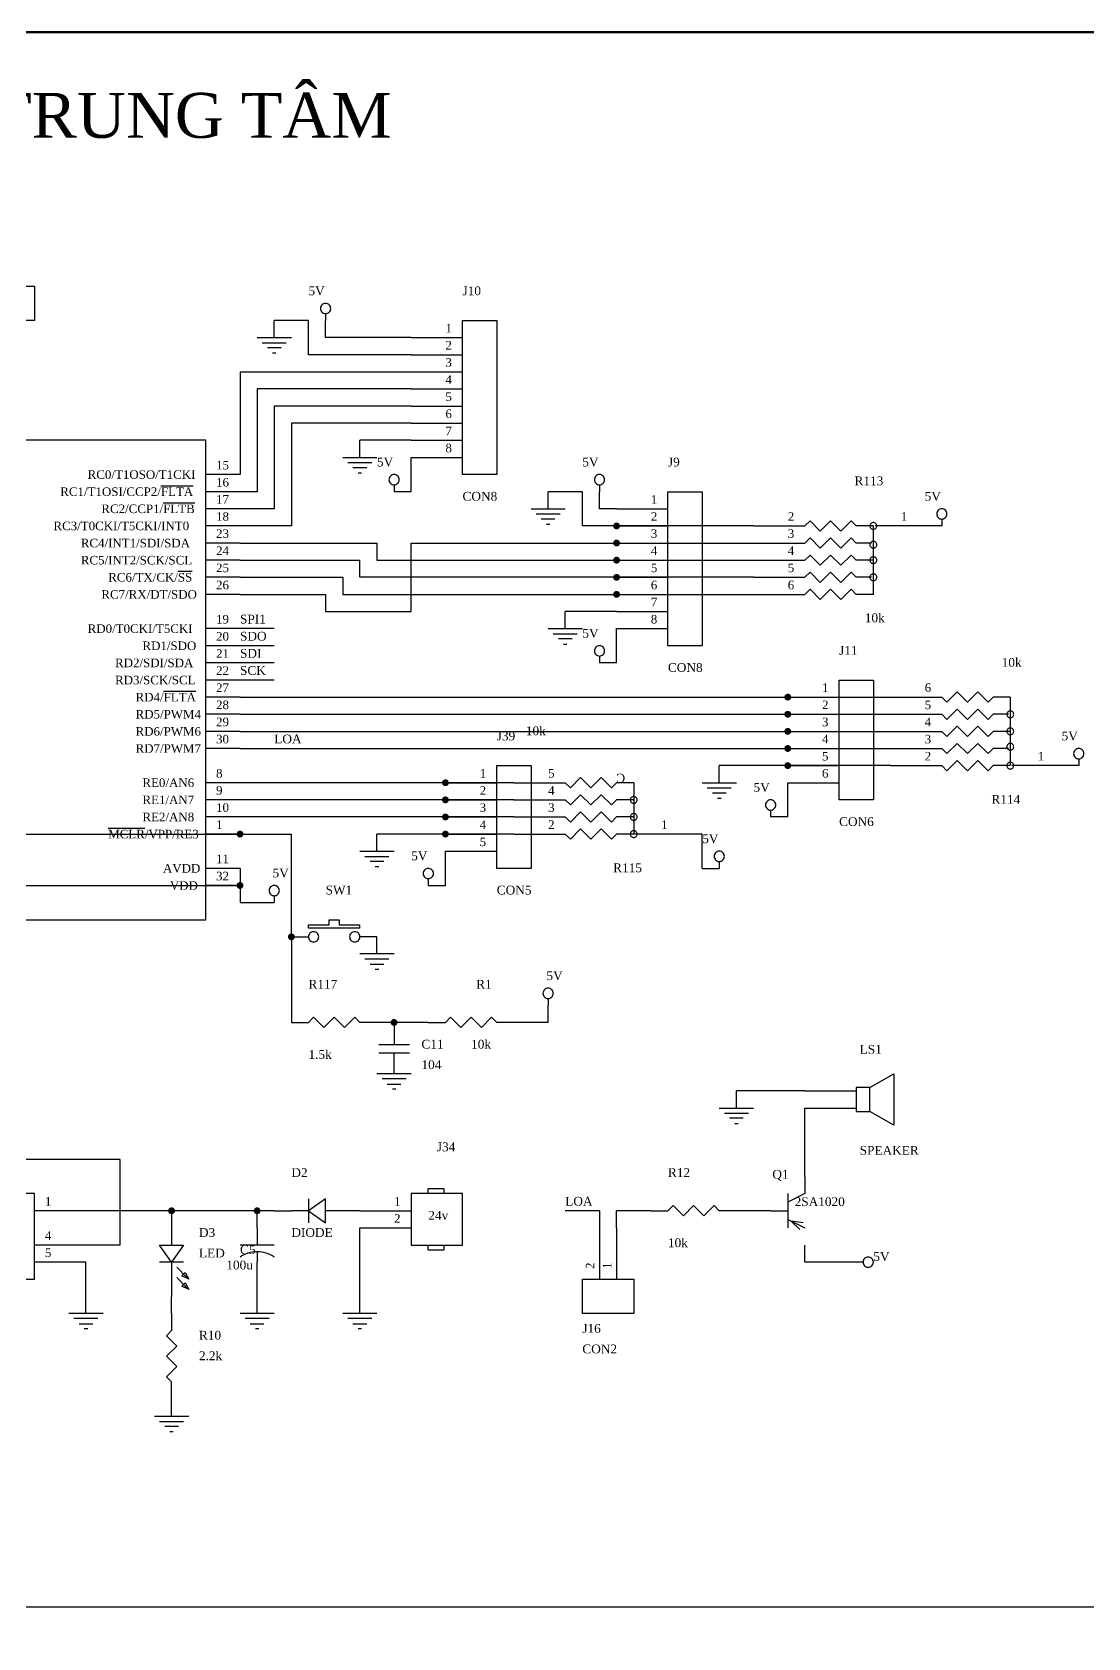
# Model space of a CAD drawing. Header units: millimetres. Extents: x -250 to 3947, y -1468 to 870.
# Drawn here: x 1376 to 1658, y -1054.1 to -625.3 of the extents above; entities that cross this region are included whole.
import ezdxf

# ---------------------------------------------------------------- set-up
doc = ezdxf.new("R2010")
doc.units = ezdxf.units.MM
for name, color, linetype in [('DUONG BAO', 80, 'Continuous'), ('PARTS', 7, 'Continuous'), ('PARTTEXT', 7, 'Continuous'), ('WIRE', 7, 'Continuous'), ('WIRETEXT', 7, 'Continuous')]:
    doc.layers.add(name, color=color, linetype=linetype)
doc.layers.add('net dam', color=7, linetype='Continuous', lineweight=35)
doc.styles.add('Manh', font='times_0.ttf')
doc.styles.get("Standard").update_dxf_attribs({"font": 'times_0.ttf'})

msp = doc.modelspace()

# ---------------------------------------------------------------- linework, layer by layer
at = {"lineweight": 30}
msp.add_line((1064.5699, -1045.8459), (2253.5699, -1045.8459), dxfattribs=at)
at = {"layer": 'net dam', "color": 7, "lineweight": 60}
msp.add_lwpolyline([(1064.5699, -1466.3459), (1064.5699, -625.3459), (2253.5699, -625.3459), (2253.5699, -1466.3459), (1064.5699, -1466.3459)], close=True, dxfattribs=at)
at = {"layer": 'PARTS'}
for p, q in [((1477.244, -706.9178), (1490.96, -706.9178)), ((1477.244, -711.4898), (1490.96, -711.4898)), ((1477.244, -716.0618), (1490.96, -716.0618)), ((1477.244, -720.6338), (1490.96, -720.6338)), ((1477.244, -725.2058), (1490.96, -725.2058)), ((1477.244, -729.7778), (1490.96, -729.7778)), ((1477.244, -734.3498), (1490.96, -734.3498)), ((1477.244, -738.9218), (1490.96, -738.9218)), ((1431.524, -743.4938), (1422.38, -743.4938)), ((1431.524, -748.0658), (1422.38, -748.0658)), ((1431.524, -752.6378), (1422.38, -752.6378)), ((1532.108, -752.6378), (1545.824, -752.6378)), ((1431.524, -757.2098), (1422.38, -757.2098)), ((1532.108, -757.2098), (1545.824, -757.2098)), ((1568.684, -757.2098), (1582.4, -757.2098)), ((1618.976, -757.2098), (1605.26, -757.2098)), ((1431.524, -761.7818), (1422.38, -761.7818)), ((1532.108, -761.7818), (1545.824, -761.7818)), ((1568.684, -761.7818), (1582.4, -761.7818)), ((1431.524, -766.3538), (1422.38, -766.3538)), ((1532.108, -766.3538), (1545.824, -766.3538)), ((1568.684, -766.3538), (1582.4, -766.3538)), ((1431.524, -770.9258), (1422.38, -770.9258)), ((1532.108, -770.9258), (1545.824, -770.9258)), ((1568.684, -770.9258), (1582.4, -770.9258)), ((1431.524, -775.4978), (1422.38, -775.4978)), ((1532.108, -775.4978), (1545.824, -775.4978)), ((1568.684, -775.4978), (1582.4, -775.4978)), ((1532.108, -780.0698), (1545.824, -780.0698)), ((1431.524, -784.6418), (1422.38, -784.6418)), ((1532.108, -784.6418), (1545.824, -784.6418)), ((1431.524, -789.2138), (1422.38, -789.2138)), ((1431.524, -793.7858), (1422.38, -793.7858)), ((1431.524, -798.3578), (1422.38, -798.3578)), ((1431.524, -802.9298), (1422.38, -802.9298)), ((1577.828, -802.9298), (1591.544, -802.9298)), ((1605.26, -802.9298), (1618.976, -802.9298)), ((1431.524, -807.5018), (1422.38, -807.5018)), ((1577.828, -807.5018), (1591.544, -807.5018)), ((1605.26, -807.5018), (1618.976, -807.5018)), ((1431.524, -812.0738), (1422.38, -812.0738)), ((1577.828, -812.0738), (1591.544, -812.0738)), ((1605.26, -812.0738), (1618.976, -812.0738)), ((1431.524, -816.6458), (1422.38, -816.6458)), ((1577.828, -816.6458), (1591.544, -816.6458)), ((1605.26, -816.6458), (1618.976, -816.6458)), ((1577.828, -821.2178), (1591.544, -821.2178)), ((1605.26, -821.2178), (1618.976, -821.2178)), ((1655.552, -821.2178), (1641.836, -821.2178)), ((1431.524, -825.7898), (1422.38, -825.7898)), ((1486.388, -825.7898), (1500.104, -825.7898)), ((1504.676, -825.7898), (1518.392, -825.7898)), ((1577.828, -825.7898), (1591.544, -825.7898)), ((1431.524, -830.3618), (1422.38, -830.3618)), ((1486.388, -830.3618), (1500.104, -830.3618)), ((1504.676, -830.3618), (1518.392, -830.3618)), ((1431.524, -834.9338), (1422.38, -834.9338)), ((1486.388, -834.9338), (1500.104, -834.9338)), ((1504.676, -834.9338), (1518.392, -834.9338)), ((1431.524, -839.5058), (1422.38, -839.5058)), ((1486.388, -839.5058), (1500.104, -839.5058)), ((1504.676, -839.5058), (1518.392, -839.5058)), ((1554.968, -839.5058), (1541.252, -839.5058)), ((1486.388, -844.0778), (1500.104, -844.0778)), ((1431.524, -848.6498), (1422.38, -848.6498)), ((1431.524, -853.2218), (1422.38, -853.2218)), ((1445.24, -866.9378), (1449.812, -866.9378)), ((1468.1, -866.9378), (1463.528, -866.9378)), ((1445.24, -889.7978), (1449.812, -889.7978)), ((1468.1, -889.7978), (1463.528, -889.7978)), ((1472.672, -889.7978), (1472.672, -894.3698)), ((1481.816, -889.7978), (1486.388, -889.7978)), ((1504.676, -889.7978), (1500.104, -889.7978)), ((1472.672, -903.5138), (1472.672, -898.9418)), ((1582.4, -908.0858), (1596.116, -908.0858)), ((1582.4, -912.6578), (1596.116, -912.6578)), ((1582.4, -930.9458), (1582.4, -935.5178)), ((1390.376, -940.0898), (1376.66, -940.0898)), ((1413.236, -940.0898), (1413.236, -944.6618)), ((1440.668, -940.0898), (1445.24, -940.0898)), ((1463.528, -940.0898), (1458.956, -940.0898)), ((1463.528, -940.0898), (1477.244, -940.0898)), ((1541.252, -940.0898), (1545.824, -940.0898)), ((1564.112, -940.0898), (1559.54, -940.0898)), ((1573.256, -940.0898), (1577.828, -940.0898)), ((1436.096, -944.6618), (1436.096, -949.2338)), ((1463.528, -944.6618), (1477.244, -944.6618)), ((1527.536, -944.6618), (1527.536, -958.3778)), ((1532.108, -944.6618), (1532.108, -958.3778)), ((1390.376, -949.2338), (1376.66, -949.2338)), ((1582.4, -953.8058), (1582.4, -949.2338)), ((1390.376, -953.8058), (1376.66, -953.8058)), ((1436.096, -958.3778), (1436.096, -953.8058)), ((1413.236, -967.5218), (1413.236, -962.9498)), ((1413.236, -967.5218), (1413.236, -972.0938)), ((1413.236, -990.3818), (1413.236, -985.8098))]:
    msp.add_line(p, q, dxfattribs=at)
for points in [[(1349.228, -702.3458), (1349.228, -693.2018), (1376.66, -693.2018), (1376.66, -702.3458)], [(1490.96, -702.3458), (1500.104, -702.3458), (1500.104, -743.4938), (1490.96, -743.4938)], [(1317.224, -862.3658), (1422.38, -862.3658), (1422.38, -734.3498), (1317.224, -734.3498)], [(1545.824, -748.0658), (1554.968, -748.0658), (1554.968, -789.2138), (1545.824, -789.2138)], [(1591.544, -798.3578), (1600.688, -798.3578), (1600.688, -830.3618), (1591.544, -830.3618)], [(1500.104, -821.2178), (1509.248, -821.2178), (1509.248, -848.6498), (1500.104, -848.6498)], [(1376.66, -935.5178), (1349.228, -935.5178), (1349.228, -958.3778), (1376.66, -958.3778)], [(1449.812, -940.0898), (1449.812, -940.0898), (1454.384, -943.2902), (1454.384, -936.8894), (1449.812, -940.0898)], [(1490.96, -935.5178), (1477.244, -935.5178), (1477.244, -949.2338), (1490.96, -949.2338)], [(1413.236, -953.8058), (1413.236, -953.8058), (1410.0356, -949.2338), (1416.4364, -949.2338), (1413.236, -953.8058)], [(1416.8936, -956.549), (1416.8936, -956.549), (1417.808, -958.3778), (1415.9792, -957.4634), (1416.8936, -956.549)], [(1416.8936, -959.2922), (1416.8936, -959.2922), (1417.808, -961.121), (1415.9792, -960.2066), (1416.8936, -959.2922)], [(1536.68, -958.3778), (1536.68, -967.5218), (1522.964, -967.5218), (1522.964, -958.3778)]]:
    msp.add_lwpolyline(points, close=True, dxfattribs=at)
for points in [[(1455.7556, -699.1454, 0.0985), (1455.6512, -698.6206, 0.0985), (1455.3539, -698.1756, 0.0985), (1454.9089, -697.8782, 0.0985), (1454.384, -697.7738, 0.0985), (1453.8592, -697.8782, 0.0985), (1453.4142, -698.1756, 0.0985), (1453.1168, -698.6206, 0.0985), (1453.0124, -699.1454, 0.0985), (1453.1168, -699.6703, 0.0985), (1453.4142, -700.1153, 0.0985), (1453.8592, -700.4126, 0.0985), (1454.384, -700.517, 0.0985), (1454.9089, -700.4126, 0.0985), (1455.3539, -700.1153, 0.0985), (1455.6512, -699.6703, 0.0985)], [(1474.0436, -744.8654, 0.0985), (1473.9392, -744.3406, 0.0985), (1473.6419, -743.8956, 0.0985), (1473.1969, -743.5982, 0.0985), (1472.672, -743.4938, 0.0985), (1472.1472, -743.5982, 0.0985), (1471.7022, -743.8956, 0.0985), (1471.4048, -744.3406, 0.0985), (1471.3004, -744.8654, 0.0985), (1471.4048, -745.3903, 0.0985), (1471.7022, -745.8353, 0.0985), (1472.1472, -746.1326, 0.0985), (1472.672, -746.237, 0.0985), (1473.1969, -746.1326, 0.0985), (1473.6419, -745.8353, 0.0985), (1473.9392, -745.3903, 0.0985)], [(1528.9076, -744.8654, 0.0985), (1528.8032, -744.3406, 0.0985), (1528.5059, -743.8956, 0.0985), (1528.0609, -743.5982, 0.0985), (1527.536, -743.4938, 0.0985), (1527.0112, -743.5982, 0.0985), (1526.5662, -743.8956, 0.0985), (1526.2688, -744.3406, 0.0985), (1526.1644, -744.8654, 0.0985), (1526.2688, -745.3903, 0.0985), (1526.5662, -745.8353, 0.0985), (1527.0112, -746.1326, 0.0985), (1527.536, -746.237, 0.0985), (1528.0609, -746.1326, 0.0985), (1528.5059, -745.8353, 0.0985), (1528.8032, -745.3903, 0.0985)], [(1620.3476, -754.0094, 0.0985), (1620.2432, -753.4846, 0.0985), (1619.9459, -753.0396, 0.0985), (1619.5009, -752.7422, 0.0985), (1618.976, -752.6378, 0.0985), (1618.4512, -752.7422, 0.0985), (1618.0062, -753.0396, 0.0985), (1617.7088, -753.4846, 0.0985), (1617.6044, -754.0094, 0.0985), (1617.7088, -754.5343, 0.0985), (1618.0062, -754.9793, 0.0985), (1618.4512, -755.2766, 0.0985), (1618.976, -755.381, 0.0985), (1619.5009, -755.2766, 0.0985), (1619.9459, -754.9793, 0.0985), (1620.2432, -754.5343, 0.0985)], [(1601.6024, -757.2098, 0.0985), (1601.5328, -756.8599, 0.0985), (1601.3346, -756.5633, 0.0985), (1601.038, -756.3651, 0.0985), (1600.688, -756.2954, 0.0985), (1600.3381, -756.3651, 0.0985), (1600.0415, -756.5633, 0.0985), (1599.8433, -756.8599, 0.0985), (1599.7736, -757.2098, 0.0985), (1599.8433, -757.5598, 0.0985), (1600.0415, -757.8564, 0.0985), (1600.3381, -758.0546, 0.0985), (1600.688, -758.1242, 0.0985), (1601.038, -758.0546, 0.0985), (1601.3346, -757.8564, 0.0985), (1601.5328, -757.5598, 0.0985)], [(1601.6024, -762.239, 0.0985), (1601.5328, -761.8891, 0.0985), (1601.3346, -761.5925, 0.0985), (1601.038, -761.3943, 0.0985), (1600.688, -761.3246, 0.0985), (1600.3381, -761.3943, 0.0985), (1600.0415, -761.5925, 0.0985), (1599.8433, -761.8891, 0.0985), (1599.7736, -762.239, 0.0985), (1599.8433, -762.589, 0.0985), (1600.0415, -762.8856, 0.0985), (1600.3381, -763.0838, 0.0985), (1600.688, -763.1534, 0.0985), (1601.038, -763.0838, 0.0985), (1601.3346, -762.8856, 0.0985), (1601.5328, -762.589, 0.0985)], [(1601.6024, -766.3538, 0.0985), (1601.5328, -766.0039, 0.0985), (1601.3346, -765.7073, 0.0985), (1601.038, -765.5091, 0.0985), (1600.688, -765.4394, 0.0985), (1600.3381, -765.5091, 0.0985), (1600.0415, -765.7073, 0.0985), (1599.8433, -766.0039, 0.0985), (1599.7736, -766.3538, 0.0985), (1599.8433, -766.7038, 0.0985), (1600.0415, -767.0004, 0.0985), (1600.3381, -767.1986, 0.0985), (1600.688, -767.2682, 0.0985), (1601.038, -767.1986, 0.0985), (1601.3346, -767.0004, 0.0985), (1601.5328, -766.7038, 0.0985)], [(1601.6024, -770.9258, 0.0985), (1601.5328, -770.5759, 0.0985), (1601.3346, -770.2793, 0.0985), (1601.038, -770.0811, 0.0985), (1600.688, -770.0114, 0.0985), (1600.3381, -770.0811, 0.0985), (1600.0415, -770.2793, 0.0985), (1599.8433, -770.5759, 0.0985), (1599.7736, -770.9258, 0.0985), (1599.8433, -771.2758, 0.0985), (1600.0415, -771.5724, 0.0985), (1600.3381, -771.7706, 0.0985), (1600.688, -771.8402, 0.0985), (1601.038, -771.7706, 0.0985), (1601.3346, -771.5724, 0.0985), (1601.5328, -771.2758, 0.0985)], [(1528.9076, -790.5854, 0.0985), (1528.8032, -790.0606, 0.0985), (1528.5059, -789.6156, 0.0985), (1528.0609, -789.3182, 0.0985), (1527.536, -789.2138, 0.0985), (1527.0112, -789.3182, 0.0985), (1526.5662, -789.6156, 0.0985), (1526.2688, -790.0606, 0.0985), (1526.1644, -790.5854, 0.0985), (1526.2688, -791.1103, 0.0985), (1526.5662, -791.5553, 0.0985), (1527.0112, -791.8526, 0.0985), (1527.536, -791.957, 0.0985), (1528.0609, -791.8526, 0.0985), (1528.5059, -791.5553, 0.0985), (1528.8032, -791.1103, 0.0985)], [(1638.1784, -807.5018, 0.0985), (1638.1088, -807.1519, 0.0985), (1637.9106, -806.8553, 0.0985), (1637.614, -806.6571, 0.0985), (1637.264, -806.5874, 0.0985), (1636.9141, -806.6571, 0.0985), (1636.6175, -806.8553, 0.0985), (1636.4193, -807.1519, 0.0985), (1636.3496, -807.5018, 0.0985), (1636.4193, -807.8518, 0.0985), (1636.6175, -808.1484, 0.0985), (1636.9141, -808.3466, 0.0985), (1637.264, -808.4162, 0.0985), (1637.614, -808.3466, 0.0985), (1637.9106, -808.1484, 0.0985), (1638.1088, -807.8518, 0.0985)], [(1638.1784, -812.0738, 0.0985), (1638.1088, -811.7239, 0.0985), (1637.9106, -811.4273, 0.0985), (1637.614, -811.2291, 0.0985), (1637.264, -811.1594, 0.0985), (1636.9141, -811.2291, 0.0985), (1636.6175, -811.4273, 0.0985), (1636.4193, -811.7239, 0.0985), (1636.3496, -812.0738, 0.0985), (1636.4193, -812.4238, 0.0985), (1636.6175, -812.7204, 0.0985), (1636.9141, -812.9186, 0.0985), (1637.264, -812.9882, 0.0985), (1637.614, -812.9186, 0.0985), (1637.9106, -812.7204, 0.0985), (1638.1088, -812.4238, 0.0985)], [(1638.1784, -816.1886, 0.0985), (1638.1088, -815.8387, 0.0985), (1637.9106, -815.5421, 0.0985), (1637.614, -815.3439, 0.0985), (1637.264, -815.2742, 0.0985), (1636.9141, -815.3439, 0.0985), (1636.6175, -815.5421, 0.0985), (1636.4193, -815.8387, 0.0985), (1636.3496, -816.1886, 0.0985), (1636.4193, -816.5386, 0.0985), (1636.6175, -816.8352, 0.0985), (1636.9141, -817.0334, 0.0985), (1637.264, -817.103, 0.0985), (1637.614, -817.0334, 0.0985), (1637.9106, -816.8352, 0.0985), (1638.1088, -816.5386, 0.0985)], [(1656.9236, -818.0174, 0.0985), (1656.8192, -817.4926, 0.0985), (1656.5219, -817.0476, 0.0985), (1656.0769, -816.7502, 0.0985), (1655.552, -816.6458, 0.0985), (1655.0272, -816.7502, 0.0985), (1654.5822, -817.0476, 0.0985), (1654.2848, -817.4926, 0.0985), (1654.1804, -818.0174, 0.0985), (1654.2848, -818.5423, 0.0985), (1654.5822, -818.9873, 0.0985), (1655.0272, -819.2846, 0.0985), (1655.552, -819.389, 0.0985), (1656.0769, -819.2846, 0.0985), (1656.5219, -818.9873, 0.0985), (1656.8192, -818.5423, 0.0985)], [(1638.1784, -821.2178, 0.0985), (1638.1088, -820.8679, 0.0985), (1637.9106, -820.5713, 0.0985), (1637.614, -820.3731, 0.0985), (1637.264, -820.3034, 0.0985), (1636.9141, -820.3731, 0.0985), (1636.6175, -820.5713, 0.0985), (1636.4193, -820.8679, 0.0985), (1636.3496, -821.2178, 0.0985), (1636.4193, -821.5678, 0.0985), (1636.6175, -821.8644, 0.0985), (1636.9141, -822.0626, 0.0985), (1637.264, -822.1322, 0.0985), (1637.614, -822.0626, 0.0985), (1637.9106, -821.8644, 0.0985), (1638.1088, -821.5678, 0.0985)], [(1537.5944, -830.3618, 0.0985), (1537.5248, -830.0119, 0.0985), (1537.3266, -829.7153, 0.0985), (1537.03, -829.5171, 0.0985), (1536.68, -829.4474, 0.0985), (1536.3301, -829.5171, 0.0985), (1536.0335, -829.7153, 0.0985), (1535.8353, -830.0119, 0.0985), (1535.7656, -830.3618, 0.0985), (1535.8353, -830.7118, 0.0985), (1536.0335, -831.0084, 0.0985), (1536.3301, -831.2066, 0.0985), (1536.68, -831.2762, 0.0985), (1537.03, -831.2066, 0.0985), (1537.3266, -831.0084, 0.0985), (1537.5248, -830.7118, 0.0985)], [(1574.6276, -831.7334, 0.0985), (1574.5232, -831.2086, 0.0985), (1574.2259, -830.7636, 0.0985), (1573.7809, -830.4662, 0.0985), (1573.256, -830.3618, 0.0985), (1572.7312, -830.4662, 0.0985), (1572.2862, -830.7636, 0.0985), (1571.9888, -831.2086, 0.0985), (1571.8844, -831.7334, 0.0985), (1571.9888, -832.2583, 0.0985), (1572.2862, -832.7033, 0.0985), (1572.7312, -833.0006, 0.0985), (1573.256, -833.105, 0.0985), (1573.7809, -833.0006, 0.0985), (1574.2259, -832.7033, 0.0985), (1574.5232, -832.2583, 0.0985)], [(1537.5944, -834.9338, 0.0985), (1537.5248, -834.5839, 0.0985), (1537.3266, -834.2873, 0.0985), (1537.03, -834.0891, 0.0985), (1536.68, -834.0194, 0.0985), (1536.3301, -834.0891, 0.0985), (1536.0335, -834.2873, 0.0985), (1535.8353, -834.5839, 0.0985), (1535.7656, -834.9338, 0.0985), (1535.8353, -835.2838, 0.0985), (1536.0335, -835.5804, 0.0985), (1536.3301, -835.7786, 0.0985), (1536.68, -835.8482, 0.0985), (1537.03, -835.7786, 0.0985), (1537.3266, -835.5804, 0.0985), (1537.5248, -835.2838, 0.0985)], [(1537.5944, -839.5058, 0.0985), (1537.5248, -839.1559, 0.0985), (1537.3266, -838.8593, 0.0985), (1537.03, -838.6611, 0.0985), (1536.68, -838.5914, 0.0985), (1536.3301, -838.6611, 0.0985), (1536.0335, -838.8593, 0.0985), (1535.8353, -839.1559, 0.0985), (1535.7656, -839.5058, 0.0985), (1535.8353, -839.8558, 0.0985), (1536.0335, -840.1524, 0.0985), (1536.3301, -840.3506, 0.0985), (1536.68, -840.4202, 0.0985), (1537.03, -840.3506, 0.0985), (1537.3266, -840.1524, 0.0985), (1537.5248, -839.8558, 0.0985)], [(1560.9116, -845.4494, 0.0985), (1560.8072, -844.9246, 0.0985), (1560.5099, -844.4796, 0.0985), (1560.0649, -844.1822, 0.0985), (1559.54, -844.0778, 0.0985), (1559.0152, -844.1822, 0.0985), (1558.5702, -844.4796, 0.0985), (1558.2728, -844.9246, 0.0985), (1558.1684, -845.4494, 0.0985), (1558.2728, -845.9743, 0.0985), (1558.5702, -846.4193, 0.0985), (1559.0152, -846.7166, 0.0985), (1559.54, -846.821, 0.0985), (1560.0649, -846.7166, 0.0985), (1560.5099, -846.4193, 0.0985), (1560.8072, -845.9743, 0.0985)], [(1483.1876, -850.0214, 0.0985), (1483.0832, -849.4966, 0.0985), (1482.7859, -849.0516, 0.0985), (1482.3409, -848.7542, 0.0985), (1481.816, -848.6498, 0.0985), (1481.2912, -848.7542, 0.0985), (1480.8462, -849.0516, 0.0985), (1480.5488, -849.4966, 0.0985), (1480.4444, -850.0214, 0.0985), (1480.5488, -850.5463, 0.0985), (1480.8462, -850.9913, 0.0985), (1481.2912, -851.2886, 0.0985), (1481.816, -851.393, 0.0985), (1482.3409, -851.2886, 0.0985), (1482.7859, -850.9913, 0.0985), (1483.0832, -850.5463, 0.0985)], [(1442.0396, -854.5934, 0.0985), (1441.9352, -854.0686, 0.0985), (1441.6379, -853.6236, 0.0985), (1441.1929, -853.3262, 0.0985), (1440.668, -853.2218, 0.0985), (1440.1432, -853.3262, 0.0985), (1439.6982, -853.6236, 0.0985), (1439.4008, -854.0686, 0.0985), (1439.2964, -854.5934, 0.0985), (1439.4008, -855.1183, 0.0985), (1439.6982, -855.5633, 0.0985), (1440.1432, -855.8606, 0.0985), (1440.668, -855.965, 0.0985), (1441.1929, -855.8606, 0.0985), (1441.6379, -855.5633, 0.0985), (1441.9352, -855.1183, 0.0985)], [(1452.5552, -866.9378, 0.0985), (1452.4508, -866.413, 0.0985), (1452.1535, -865.968, 0.0985), (1451.7085, -865.6706, 0.0985), (1451.1836, -865.5662, 0.0985), (1450.6588, -865.6706, 0.0985), (1450.2138, -865.968, 0.0985), (1449.9164, -866.413, 0.0985), (1449.812, -866.9378, 0.0985), (1449.9164, -867.4627, 0.0985), (1450.2138, -867.9077, 0.0985), (1450.6588, -868.205, 0.0985), (1451.1836, -868.3094, 0.0985), (1451.7085, -868.205, 0.0985), (1452.1535, -867.9077, 0.0985), (1452.4508, -867.4627, 0.0985)], [(1463.528, -866.9378, 0.0985), (1463.4236, -866.413, 0.0985), (1463.1263, -865.968, 0.0985), (1462.6813, -865.6706, 0.0985), (1462.1564, -865.5662, 0.0985), (1461.6316, -865.6706, 0.0985), (1461.1866, -865.968, 0.0985), (1460.8892, -866.413, 0.0985), (1460.7848, -866.9378, 0.0985), (1460.8892, -867.4627, 0.0985), (1461.1866, -867.9077, 0.0985), (1461.6316, -868.205, 0.0985), (1462.1564, -868.3094, 0.0985), (1462.6813, -868.205, 0.0985), (1463.1263, -867.9077, 0.0985), (1463.4236, -867.4627, 0.0985)], [(1515.1916, -882.0254, 0.0985), (1515.0872, -881.5006, 0.0985), (1514.7899, -881.0556, 0.0985), (1514.3449, -880.7582, 0.0985), (1513.82, -880.6538, 0.0985), (1513.2952, -880.7582, 0.0985), (1512.8502, -881.0556, 0.0985), (1512.5528, -881.5006, 0.0985), (1512.4484, -882.0254, 0.0985), (1512.5528, -882.5503, 0.0985), (1512.8502, -882.9953, 0.0985), (1513.2952, -883.2926, 0.0985), (1513.82, -883.397, 0.0985), (1514.3449, -883.2926, 0.0985), (1514.7899, -882.9953, 0.0985), (1515.0872, -882.5503, 0.0985)], [(1600.688, -953.8058, 0.0985), (1600.5836, -953.281, 0.0985), (1600.2863, -952.836, 0.0985), (1599.8413, -952.5386, 0.0985), (1599.3164, -952.4342, 0.0985), (1598.7916, -952.5386, 0.0985), (1598.3466, -952.836, 0.0985), (1598.0492, -953.281, 0.0985), (1597.9448, -953.8058, 0.0985), (1598.0492, -954.3307, 0.0985), (1598.3466, -954.7757, 0.0985), (1598.7916, -955.073, 0.0985), (1599.3164, -955.1774, 0.0985), (1599.8413, -955.073, 0.0985), (1600.2863, -954.7757, 0.0985), (1600.5836, -954.3307, 0.0985)]]:
    msp.add_lwpolyline(points, format="xyb", close=True, dxfattribs=at)
for points in [[(1454.384, -700.517), (1454.384, -702.3458)], [(1436.096, -706.9178), (1445.24, -706.9178)], [(1437.4676, -708.2894), (1443.8684, -708.2894)], [(1442.4968, -709.661), (1438.8392, -709.661)], [(1440.2108, -711.0326), (1441.1252, -711.0326)], [(1458.956, -738.9218), (1468.1, -738.9218)], [(1460.3276, -740.2934), (1466.7284, -740.2934)], [(1465.3568, -741.665), (1461.6992, -741.665)], [(1463.0708, -743.0366), (1463.9852, -743.0366)], [(1472.672, -746.237), (1472.672, -748.0658)], [(1527.536, -746.237), (1527.536, -748.0658)], [(1509.248, -752.6378), (1518.392, -752.6378)], [(1510.6196, -754.0094), (1517.0204, -754.0094)], [(1515.6488, -755.381), (1511.9912, -755.381)], [(1513.3628, -756.7526), (1514.2772, -756.7526)], [(1583.7716, -755.8382), (1582.4, -757.2098)], [(1586.5148, -758.5814), (1583.7716, -755.8382)], [(1589.258, -755.8382), (1586.5148, -758.5814)], [(1592.0012, -758.5814), (1589.258, -755.8382)], [(1594.7444, -755.8382), (1592.0012, -758.5814)], [(1596.116, -757.2098), (1594.7444, -755.8382)], [(1600.688, -757.2098), (1596.116, -757.2098)], [(1600.688, -775.4978), (1600.688, -757.2098)], [(1605.26, -757.2098), (1601.1452, -757.2098)], [(1618.976, -755.381), (1618.976, -757.2098)], [(1583.7716, -760.4102), (1582.4, -761.7818)], [(1586.5148, -763.1534), (1583.7716, -760.4102)], [(1589.258, -760.4102), (1586.5148, -763.1534)], [(1592.0012, -763.1534), (1589.258, -760.4102)], [(1594.7444, -760.4102), (1592.0012, -763.1534)], [(1596.116, -761.7818), (1594.7444, -760.4102)], [(1600.2308, -761.7818), (1596.116, -761.7818)], [(1583.7716, -764.9822), (1582.4, -766.3538)], [(1586.5148, -767.7254), (1583.7716, -764.9822)], [(1589.258, -764.9822), (1586.5148, -767.7254)], [(1592.0012, -767.7254), (1589.258, -764.9822)], [(1594.7444, -764.9822), (1592.0012, -767.7254)], [(1596.116, -766.3538), (1594.7444, -764.9822)], [(1600.688, -766.3538), (1596.116, -766.3538)], [(1583.7716, -769.5542), (1582.4, -770.9258)], [(1586.5148, -772.2974), (1583.7716, -769.5542)], [(1589.258, -769.5542), (1586.5148, -772.2974)], [(1592.0012, -772.2974), (1589.258, -769.5542)], [(1594.7444, -769.5542), (1592.0012, -772.2974)], [(1596.116, -770.9258), (1594.7444, -769.5542)], [(1600.2308, -770.9258), (1596.116, -770.9258)], [(1583.7716, -774.1262), (1582.4, -775.4978)], [(1586.5148, -776.8694), (1583.7716, -774.1262)], [(1589.258, -774.1262), (1586.5148, -776.8694)], [(1592.0012, -776.8694), (1589.258, -774.1262)], [(1594.7444, -774.1262), (1592.0012, -776.8694)], [(1596.116, -775.4978), (1594.7444, -774.1262)], [(1600.688, -775.4978), (1596.116, -775.4978)], [(1513.82, -784.6418), (1522.964, -784.6418)], [(1515.1916, -786.0134), (1521.5924, -786.0134)], [(1520.2208, -787.385), (1516.5632, -787.385)], [(1517.9348, -788.7566), (1518.8492, -788.7566)], [(1527.536, -791.957), (1527.536, -793.7858)], [(1623.0908, -801.5582), (1620.3476, -804.3014)], [(1625.834, -804.3014), (1623.0908, -801.5582)], [(1628.5772, -801.5582), (1625.834, -804.3014)], [(1631.3204, -804.3014), (1628.5772, -801.5582)], [(1620.3476, -804.3014), (1618.976, -802.9298)], [(1623.0908, -806.1302), (1620.3476, -808.8734)], [(1625.834, -808.8734), (1623.0908, -806.1302)], [(1628.5772, -806.1302), (1625.834, -808.8734)], [(1631.3204, -808.8734), (1628.5772, -806.1302)], [(1632.692, -802.9298), (1631.3204, -804.3014)], [(1637.264, -802.9298), (1632.692, -802.9298)], [(1637.264, -802.9298), (1637.264, -821.2178)], [(1620.3476, -808.8734), (1618.976, -807.5018)], [(1632.692, -807.5018), (1631.3204, -808.8734)], [(1636.8068, -807.5018), (1632.692, -807.5018)], [(1620.3476, -813.4454), (1618.976, -812.0738)], [(1623.0908, -810.7022), (1620.3476, -813.4454)], [(1625.834, -813.4454), (1623.0908, -810.7022)], [(1628.5772, -810.7022), (1625.834, -813.4454)], [(1631.3204, -813.4454), (1628.5772, -810.7022)], [(1632.692, -812.0738), (1631.3204, -813.4454)], [(1637.264, -812.0738), (1632.692, -812.0738)], [(1620.3476, -818.0174), (1618.976, -816.6458)], [(1623.0908, -815.2742), (1620.3476, -818.0174)], [(1625.834, -818.0174), (1623.0908, -815.2742)], [(1628.5772, -815.2742), (1625.834, -818.0174)], [(1631.3204, -818.0174), (1628.5772, -815.2742)], [(1632.692, -816.6458), (1631.3204, -818.0174)], [(1636.8068, -816.6458), (1632.692, -816.6458)], [(1620.3476, -822.5894), (1618.976, -821.2178)], [(1623.0908, -819.8462), (1620.3476, -822.5894)], [(1625.834, -822.5894), (1623.0908, -819.8462)], [(1628.5772, -819.8462), (1625.834, -822.5894)], [(1631.3204, -822.5894), (1628.5772, -819.8462)], [(1632.692, -821.2178), (1631.3204, -822.5894)], [(1637.264, -821.2178), (1632.692, -821.2178)], [(1641.836, -821.2178), (1637.7212, -821.2178)], [(1655.552, -819.389), (1655.552, -821.2178)], [(1519.7636, -827.1614), (1518.392, -825.7898)], [(1522.5068, -824.4182), (1519.7636, -827.1614)], [(1525.25, -827.1614), (1522.5068, -824.4182)], [(1527.9932, -824.4182), (1525.25, -827.1614)], [(1530.7364, -827.1614), (1527.9932, -824.4182)], [(1532.108, -825.7898), (1530.7364, -827.1614)], [(1536.68, -825.7898), (1532.108, -825.7898)], [(1536.68, -825.7898), (1536.68, -839.5058)], [(1554.968, -825.7898), (1564.112, -825.7898)], [(1556.3396, -827.1614), (1562.7404, -827.1614)], [(1519.7636, -831.7334), (1518.392, -830.3618)], [(1522.5068, -828.9902), (1519.7636, -831.7334)], [(1525.25, -831.7334), (1522.5068, -828.9902)], [(1527.9932, -828.9902), (1525.25, -831.7334)], [(1530.7364, -831.7334), (1527.9932, -828.9902)], [(1532.108, -830.3618), (1530.7364, -831.7334)], [(1536.68, -830.3618), (1532.108, -830.3618)], [(1561.3688, -828.533), (1557.7112, -828.533)], [(1559.0828, -829.9046), (1559.9972, -829.9046)], [(1519.7636, -836.3054), (1518.392, -834.9338)], [(1522.5068, -833.5622), (1519.7636, -836.3054)], [(1525.25, -836.3054), (1522.5068, -833.5622)], [(1527.9932, -833.5622), (1525.25, -836.3054)], [(1530.7364, -836.3054), (1527.9932, -833.5622)], [(1532.108, -834.9338), (1530.7364, -836.3054)], [(1536.68, -834.9338), (1532.108, -834.9338)], [(1573.256, -833.105), (1573.256, -834.9338)], [(1519.7636, -840.8774), (1518.392, -839.5058)], [(1522.5068, -838.1342), (1519.7636, -840.8774)], [(1525.25, -840.8774), (1522.5068, -838.1342)], [(1527.9932, -838.1342), (1525.25, -840.8774)], [(1530.7364, -840.8774), (1527.9932, -838.1342)], [(1532.108, -839.5058), (1530.7364, -840.8774)], [(1536.68, -839.5058), (1532.108, -839.5058)], [(1541.252, -839.5058), (1536.68, -839.5058)], [(1463.528, -844.0778), (1472.672, -844.0778)], [(1464.8996, -845.4494), (1471.3004, -845.4494)], [(1469.9288, -846.821), (1466.2712, -846.821)], [(1467.6428, -848.1926), (1468.5572, -848.1926)], [(1559.54, -846.821), (1559.54, -848.6498)], [(1481.816, -851.393), (1481.816, -853.2218)], [(1440.668, -855.965), (1440.668, -857.7938)], [(1449.812, -864.6518), (1449.812, -863.7374)], [(1449.812, -863.7374), (1455.2984, -863.7374)], [(1463.528, -864.6518), (1449.812, -864.6518)], [(1455.2984, -863.7374), (1455.2984, -862.3658)], [(1455.2984, -862.3658), (1458.0416, -862.3658)], [(1458.0416, -862.3658), (1458.0416, -863.7374)], [(1458.0416, -863.7374), (1463.528, -863.7374)], [(1463.528, -864.6518), (1463.528, -863.7374)], [(1472.672, -871.5098), (1463.528, -871.5098)], [(1471.3004, -872.8814), (1464.8996, -872.8814)], [(1466.2712, -874.253), (1469.9288, -874.253)], [(1468.5572, -875.6246), (1467.6428, -875.6246)], [(1513.82, -883.397), (1513.82, -885.2258)], [(1449.812, -889.7978), (1451.1836, -888.4262)], [(1451.1836, -888.4262), (1453.9268, -891.1694)], [(1453.9268, -891.1694), (1456.67, -888.4262)], [(1456.67, -888.4262), (1459.4132, -891.1694)], [(1459.4132, -891.1694), (1462.1564, -888.4262)], [(1462.1564, -888.4262), (1463.528, -889.7978)], [(1487.7596, -888.4262), (1486.388, -889.7978)], [(1490.5028, -891.1694), (1487.7596, -888.4262)], [(1493.246, -888.4262), (1490.5028, -891.1694)], [(1495.9892, -891.1694), (1493.246, -888.4262)], [(1498.7324, -888.4262), (1495.9892, -891.1694)], [(1500.104, -889.7978), (1498.7324, -888.4262)], [(1476.7868, -895.7414), (1468.5572, -895.7414)], [(1472.672, -894.3698), (1472.672, -895.7414)], [(1476.7868, -898.0274), (1468.5572, -898.0274)], [(1472.672, -898.9418), (1472.672, -898.0274)], [(1477.244, -903.5138), (1468.1, -903.5138)], [(1599.7736, -907.1714), (1606.1744, -903.5138)], [(1606.1744, -903.5138), (1606.1744, -917.2298)], [(1475.8724, -904.8854), (1469.4716, -904.8854)], [(1470.8432, -906.257), (1474.5008, -906.257)], [(1473.1292, -907.6286), (1472.2148, -907.6286)], [(1599.7736, -907.1714), (1596.116, -907.1714)], [(1596.116, -907.1714), (1596.116, -913.5722)], [(1599.7736, -913.5722), (1599.7736, -907.1714)], [(1559.54, -912.6578), (1568.684, -912.6578)], [(1560.9116, -914.0294), (1567.3124, -914.0294)], [(1565.9408, -915.401), (1562.2832, -915.401)], [(1563.6548, -916.7726), (1564.5692, -916.7726)], [(1596.116, -913.5722), (1599.7736, -913.5722)], [(1606.1744, -917.2298), (1599.7736, -913.5722)], [(1481.816, -935.5178), (1481.816, -935.5178), (1481.816, -934.1462), (1485.9308, -934.1462), (1485.9308, -935.5178)], [(1449.812, -936.8894), (1449.812, -943.2902)], [(1545.824, -940.0898), (1547.1956, -938.7182)], [(1547.1956, -938.7182), (1549.9388, -941.4614)], [(1549.9388, -941.4614), (1552.682, -938.7182)], [(1552.682, -938.7182), (1555.4252, -941.4614)], [(1555.4252, -941.4614), (1558.1684, -938.7182)], [(1558.1684, -938.7182), (1559.54, -940.0898)], [(1582.4, -935.5178), (1577.828, -937.8038)], [(1577.828, -935.5178), (1577.828, -944.6618)], [(1449.812, -940.0898), (1445.24, -940.0898)], [(1458.956, -940.0898), (1454.384, -940.0898)], [(1577.828, -942.3758), (1582.4, -944.6618)], [(1581.9428, -943.2902), (1578.7424, -942.833), (1581.0284, -945.119)], [(1413.236, -944.6618), (1413.236, -949.2338)], [(1440.668, -949.2338), (1431.524, -949.2338)], [(1436.096, -951.0626), (1436.096, -953.8058)], [(1485.9308, -949.2338), (1485.9308, -949.2338), (1485.9308, -950.6054), (1481.816, -950.6054), (1481.816, -949.2338)], [(1416.4364, -953.8058), (1410.0356, -953.8058)], [(1413.236, -953.8058), (1413.236, -962.9498)], [(1417.3508, -957.9206), (1414.6076, -955.1774)], [(1597.9448, -953.8058), (1596.116, -953.8058)], [(1417.3508, -960.6638), (1414.6076, -957.9206)], [(1394.948, -967.5218), (1385.804, -967.5218)], [(1393.5764, -968.8934), (1387.1756, -968.8934)], [(1440.668, -967.5218), (1431.524, -967.5218)], [(1439.2964, -968.8934), (1432.8956, -968.8934)], [(1468.1, -967.5218), (1458.956, -967.5218)], [(1466.7284, -968.8934), (1460.3276, -968.8934)], [(1388.5472, -970.265), (1392.2048, -970.265)], [(1390.8332, -971.6366), (1389.9188, -971.6366)], [(1411.8644, -973.4654), (1413.236, -972.0938)], [(1434.2672, -970.265), (1437.9248, -970.265)], [(1436.5532, -971.6366), (1435.6388, -971.6366)], [(1461.6992, -970.265), (1465.3568, -970.265)], [(1463.9852, -971.6366), (1463.0708, -971.6366)], [(1414.6076, -976.2086), (1411.8644, -973.4654)], [(1411.8644, -978.9518), (1414.6076, -976.2086)], [(1414.6076, -981.695), (1411.8644, -978.9518)], [(1411.8644, -984.4382), (1414.6076, -981.695)], [(1413.236, -985.8098), (1411.8644, -984.4382)], [(1408.664, -994.9538), (1417.808, -994.9538)], [(1410.0356, -996.3254), (1416.4364, -996.3254)], [(1415.0648, -997.697), (1411.4072, -997.697)], [(1412.7788, -999.0686), (1413.6932, -999.0686)]]:
    msp.add_lwpolyline(points, dxfattribs=at)
for points in [[(1436.096, -951.0626, 0.1654), (1431.524, -952.4342)], [(1440.668, -952.4342, 0.1654), (1436.096, -951.0626)]]:
    msp.add_lwpolyline(points, format="xyb", dxfattribs=at)
at = {"layer": 'WIRE'}
for points in [[(1440.668, -706.9178), (1440.668, -702.3458)], [(1449.812, -702.3458), (1440.668, -702.3458)], [(1449.812, -711.4898), (1449.812, -702.3458)], [(1454.384, -706.9178), (1454.384, -702.3458)], [(1477.244, -706.9178), (1454.384, -706.9178)], [(1477.244, -711.4898), (1449.812, -711.4898)], [(1431.524, -716.0618), (1477.244, -716.0618)], [(1431.524, -716.0618), (1431.524, -743.4938)], [(1477.244, -720.6338), (1436.096, -720.6338)], [(1436.096, -720.6338), (1436.096, -748.0658)], [(1477.244, -725.2058), (1440.668, -725.2058)], [(1440.668, -725.2058), (1440.668, -752.6378)], [(1477.244, -729.7778), (1445.24, -729.7778)], [(1445.24, -729.7778), (1445.24, -757.2098)], [(1463.528, -738.9218), (1463.528, -734.3498)], [(1477.244, -734.3498), (1463.528, -734.3498)], [(1477.244, -748.0658), (1477.244, -738.9218)], [(1436.096, -748.0658), (1431.524, -748.0658)], [(1477.244, -748.0658), (1472.672, -748.0658)], [(1513.82, -752.6378), (1513.82, -748.0658)], [(1522.964, -748.0658), (1513.82, -748.0658)], [(1522.964, -757.2098), (1522.964, -748.0658)], [(1527.536, -752.6378), (1527.536, -748.0658)], [(1440.668, -752.6378), (1431.524, -752.6378)], [(1532.108, -752.6378), (1527.536, -752.6378)], [(1445.24, -757.2098), (1431.524, -757.2098)], [(1532.108, -757.2098), (1522.964, -757.2098)], [(1568.684, -757.2098), (1532.108, -757.2098)], [(1431.524, -761.7818), (1468.1, -761.7818)], [(1468.1, -761.7818), (1468.1, -766.3538)], [(1477.244, -780.0698), (1477.244, -761.7818)], [(1477.244, -761.7818), (1532.108, -761.7818)], [(1532.108, -761.7818), (1568.684, -761.7818)], [(1431.524, -766.3538), (1463.528, -766.3538)], [(1463.528, -770.9258), (1463.528, -766.3538)], [(1468.1, -766.3538), (1532.108, -766.3538)], [(1532.108, -766.3538), (1568.684, -766.3538)], [(1431.524, -770.9258), (1458.956, -770.9258)], [(1458.956, -770.9258), (1458.956, -775.4978)], [(1532.108, -770.9258), (1463.528, -770.9258)], [(1568.684, -770.9258), (1532.108, -770.9258)], [(1431.524, -775.4978), (1454.384, -775.4978)], [(1454.384, -775.4978), (1454.384, -780.0698)], [(1458.956, -775.4978), (1532.108, -775.4978)], [(1532.108, -775.4978), (1568.684, -775.4978)], [(1454.384, -780.0698), (1477.244, -780.0698)], [(1518.392, -784.6418), (1518.392, -780.0698)], [(1532.108, -780.0698), (1518.392, -780.0698)], [(1440.668, -784.6418), (1431.524, -784.6418)], [(1532.108, -793.7858), (1532.108, -784.6418)], [(1440.668, -789.2138), (1431.524, -789.2138)], [(1440.668, -793.7858), (1431.524, -793.7858)], [(1532.108, -793.7858), (1527.536, -793.7858)], [(1440.668, -798.3578), (1431.524, -798.3578)], [(1431.524, -802.9298), (1577.828, -802.9298)], [(1577.828, -802.9298), (1605.26, -802.9298)], [(1431.524, -807.5018), (1577.828, -807.5018)], [(1577.828, -807.5018), (1605.26, -807.5018)], [(1431.524, -812.0738), (1577.828, -812.0738)], [(1577.828, -812.0738), (1605.26, -812.0738)], [(1431.524, -816.6458), (1577.828, -816.6458)], [(1577.828, -816.6458), (1605.26, -816.6458)], [(1559.54, -825.7898), (1559.54, -821.2178)], [(1577.828, -821.2178), (1559.54, -821.2178)], [(1605.26, -821.2178), (1577.828, -821.2178)], [(1486.388, -825.7898), (1431.524, -825.7898)], [(1504.676, -825.7898), (1486.388, -825.7898)], [(1577.828, -834.9338), (1577.828, -825.7898)], [(1486.388, -830.3618), (1431.524, -830.3618)], [(1504.676, -830.3618), (1486.388, -830.3618)], [(1486.388, -834.9338), (1431.524, -834.9338)], [(1504.676, -834.9338), (1486.388, -834.9338)], [(1577.828, -834.9338), (1573.256, -834.9338)], [(1353.8, -839.5058), (1431.524, -839.5058)], [(1431.524, -839.5058), (1445.24, -839.5058)], [(1445.24, -866.9378), (1445.24, -839.5058)], [(1468.1, -844.0778), (1468.1, -839.5058)], [(1486.388, -839.5058), (1468.1, -839.5058)], [(1504.676, -839.5058), (1486.388, -839.5058)], [(1554.968, -848.6498), (1554.968, -839.5058)], [(1486.388, -853.2218), (1486.388, -844.0778)], [(1431.524, -848.6498), (1431.524, -853.2218)], [(1554.968, -848.6498), (1559.54, -848.6498)], [(1358.372, -853.2218), (1431.524, -853.2218)], [(1431.524, -853.2218), (1431.524, -857.7938)], [(1481.816, -853.2218), (1486.388, -853.2218)], [(1431.524, -857.7938), (1440.668, -857.7938)], [(1445.24, -866.9378), (1445.24, -889.7978)], [(1468.1, -871.5098), (1468.1, -866.9378)], [(1513.82, -889.7978), (1513.82, -885.2258)], [(1472.672, -889.7978), (1468.1, -889.7978)], [(1481.816, -889.7978), (1472.672, -889.7978)], [(1513.82, -889.7978), (1504.676, -889.7978)], [(1582.4, -908.0858), (1564.112, -908.0858)], [(1564.112, -912.6578), (1564.112, -908.0858)], [(1582.4, -930.9458), (1582.4, -912.6578)], [(1399.52, -926.3738), (1289.792, -926.3738)], [(1399.52, -949.2338), (1399.52, -926.3738)], [(1413.236, -940.0898), (1390.376, -940.0898)], [(1436.096, -940.0898), (1413.236, -940.0898)], [(1440.668, -940.0898), (1436.096, -940.0898)], [(1436.096, -944.6618), (1436.096, -940.0898)], [(1527.536, -940.0898), (1518.392, -940.0898)], [(1527.536, -940.0898), (1527.536, -944.6618)], [(1541.252, -940.0898), (1532.108, -940.0898)], [(1532.108, -944.6618), (1532.108, -940.0898)], [(1573.256, -940.0898), (1564.112, -940.0898)], [(1463.528, -967.5218), (1463.528, -944.6618)], [(1399.52, -949.2338), (1390.376, -949.2338)], [(1390.376, -967.5218), (1390.376, -953.8058)], [(1596.116, -953.8058), (1582.4, -953.8058)], [(1436.096, -967.5218), (1436.096, -958.3778)], [(1413.236, -994.9538), (1413.236, -990.3818)]]:
    msp.add_lwpolyline(points, dxfattribs=at)
at = {"layer": 'WIRE', "const_width": 0.9144}
for points in [[(1531.6508, -757.2098, 1), (1532.5652, -757.2098, 1)], [(1531.6508, -761.7818, 1), (1532.5652, -761.7818, 1)], [(1531.6508, -766.3538, 1), (1532.5652, -766.3538, 1)], [(1531.6508, -770.9258, 1), (1532.5652, -770.9258, 1)], [(1531.6508, -775.4978, 1), (1532.5652, -775.4978, 1)], [(1577.3708, -802.9298, 1), (1578.2852, -802.9298, 1)], [(1577.3708, -807.5018, 1), (1578.2852, -807.5018, 1)], [(1577.3708, -812.0738, 1), (1578.2852, -812.0738, 1)], [(1577.3708, -816.6458, 1), (1578.2852, -816.6458, 1)], [(1577.3708, -821.2178, 1), (1578.2852, -821.2178, 1)], [(1485.9308, -825.7898, 1), (1486.8452, -825.7898, 1)], [(1485.9308, -830.3618, 1), (1486.8452, -830.3618, 1)], [(1485.9308, -834.9338, 1), (1486.8452, -834.9338, 1)], [(1431.0668, -839.5058, 1), (1431.9812, -839.5058, 1)], [(1485.9308, -839.5058, 1), (1486.8452, -839.5058, 1)], [(1431.0668, -853.2218, 1), (1431.9812, -853.2218, 1)], [(1444.7828, -866.9378, 1), (1445.6972, -866.9378, 1)], [(1472.2148, -889.7978, 1), (1473.1292, -889.7978, 1)], [(1412.7788, -940.0898, 1), (1413.6932, -940.0898, 1)], [(1435.6388, -940.0898, 1), (1436.5532, -940.0898, 1)]]:
    msp.add_lwpolyline(points, format="xyb", close=True, dxfattribs=at)

# ---------------------------------------------------------------- texts
at = {"layer": 'DUONG BAO', "color": 7, "insert": (1206.2305, -641.5688), "char_height": 12, "width": 278.990515, "attachment_point": 1, "style": 'Manh'}
msp.add_mtext('\\pt204;KHỐI {\\fTimes New Roman|b0|i0|c238|p18;Đ}IỀU KHIỂN TRUNG TÂM', dxfattribs=at)
at = {"layer": 'PARTS'}
for s, p in [('1', (1486.388, -705.5462)), ('2', (1486.388, -710.1182)), ('3', (1486.388, -714.6902)), ('4', (1486.388, -719.2622)), ('5', (1486.388, -723.8342)), ('6', (1486.388, -728.4062)), ('7', (1486.388, -732.9782)), ('8', (1486.388, -737.5502)), ('15', (1425.1232, -742.1222)), ('RC0/T1OSO/T1CKI', (1390.8332, -744.6368)), ('16', (1425.1232, -746.6942)), ('RC1/T1OSI/CCP2/%%oFLTA%%o', (1383.518, -749.2088)), ('17', (1425.1232, -751.2662)), ('1', (1541.252, -751.2662)), ('RC2/CCP1/%%oFLTB%%o', (1394.4908, -753.7808)), ('18', (1425.1232, -755.8382)), ('2', (1541.252, -755.8382)), ('2', (1577.828, -755.8382)), ('1', (1608.0032, -755.8382)), ('RC3/T0CKI/T5CKI/INT0', (1381.6892, -758.3528)), ('23', (1425.1232, -760.4102)), ('3', (1541.252, -760.4102)), ('3', (1577.828, -760.4102)), ('RC4/INT1/SDI/SDA', (1389.0044, -762.9248)), ('24', (1425.1232, -764.9822)), ('4', (1541.252, -764.9822)), ('4', (1577.828, -764.9822)), ('RC5/INT2/SCK/SCL', (1389.0044, -767.4968)), ('25', (1425.1232, -769.5542)), ('5', (1541.252, -769.5542)), ('5', (1577.828, -769.5542)), ('RC6/TX/CK/%%oSS%%o', (1396.3196, -772.0688)), ('26', (1425.1232, -774.1262)), ('6', (1541.252, -774.1262)), ('6', (1577.828, -774.1262)), ('RC7/RX/DT/SDO', (1394.4908, -776.6408)), ('7', (1541.252, -778.6982)), ('RD0/T0CKI/T5CKI', (1390.8332, -785.7848)), ('19', (1425.1232, -783.2702)), ('8', (1541.252, -783.2702)), ('RD1/SDO', (1405.4636, -790.3568)), ('20', (1425.1232, -787.8422)), ('RD2/SDI/SDA', (1398.1484, -794.9288)), ('21', (1425.1232, -792.4142)), ('RD3/SCK/SCL', (1398.1484, -799.5008)), ('22', (1425.1232, -796.9862)), ('RD4/%%oFLTA%%o', (1403.6348, -804.0728)), ('27', (1425.1232, -801.5582)), ('1', (1586.972, -801.5582)), ('6', (1614.404, -801.5582)), ('28', (1425.1232, -806.1302)), ('2', (1586.972, -806.1302)), ('5', (1614.404, -806.1302)), ('RD5/PWM4', (1403.6348, -808.6448)), ('29', (1425.1232, -810.7022)), ('3', (1586.972, -810.7022)), ('4', (1614.404, -810.7022)), ('RD6/PWM6', (1403.6348, -813.2168)), ('30', (1425.1232, -815.2742)), ('4', (1586.972, -815.2742)), ('3', (1614.404, -815.2742)), ('RD7/PWM7', (1403.6348, -817.7888)), ('5', (1586.972, -819.8462)), ('2', (1614.404, -819.8462)), ('1', (1644.5792, -819.8462)), ('8', (1425.1232, -824.4182)), ('1', (1495.532, -824.4182)), ('5', (1513.82, -824.4182)), ('6', (1586.972, -824.4182)), ('RE0/AN6', (1405.4636, -826.9328)), ('9', (1425.1232, -828.9902)), ('2', (1495.532, -828.9902)), ('4', (1513.82, -828.9902)), ('RE1/AN7', (1405.4636, -831.5048)), ('10', (1425.1232, -833.5622)), ('3', (1495.532, -833.5622)), ('3', (1513.82, -833.5622)), ('RE2/AN8', (1405.4636, -836.0768)), ('1', (1425.1232, -838.1342)), ('4', (1495.532, -838.1342)), ('2', (1513.82, -838.1342)), ('1', (1543.9952, -838.1342)), ('%%oMCLR%%o/VPP/RE3', (1396.3196, -840.6488)), ('5', (1495.532, -842.7062)), ('AVDD', (1410.95, -849.7928)), ('11', (1425.1232, -847.2782)), ('VDD', (1412.7788, -854.3648)), ('32', (1425.1232, -851.8502)), ('1', (1379.4032, -938.7182)), ('1', (1472.672, -938.7182)), ('2', (1472.672, -943.2902)), ('4', (1379.4032, -947.8622)), ('5', (1379.4032, -952.4342))]:
    msp.add_text(s, height=2.286, dxfattribs=at).set_placement(p)
for s, p in [('2', (1526.1644, -955.6346)), ('1', (1530.7364, -955.6346))]:
    msp.add_text(s, height=2.286, rotation=90, dxfattribs=at).set_placement(p)
at = {"layer": 'PARTTEXT'}
for s, p in [('5V', (1449.812, -695.6061)), ('J10', (1490.96, -695.6061)), ('5V', (1468.1, -741.3261)), ('5V', (1522.964, -741.3261)), ('J9', (1545.824, -741.3261)), ('R113', (1595.6588, -746.3553)), ('CON8', (1490.96, -750.4701)), ('5V', (1614.404, -750.4701)), ('5V', (1522.964, -787.0461)), ('10k', (1598.402, -782.9313)), ('J11', (1591.544, -791.6181)), ('10k', (1634.978, -794.8185)), ('CON8', (1545.824, -796.1901)), ('J39', (1500.104, -814.4781)), ('10k', (1507.8764, -813.1065)), ('5V', (1650.98, -814.4781)), ('5V', (1568.684, -828.1941)), ('R114', (1632.2348, -831.3945)), ('CON6', (1591.544, -837.3381)), ('5V', (1554.968, -841.9101)), ('5V', (1477.244, -846.4821)), ('5V', (1440.2108, -851.0541)), ('R115', (1531.1936, -849.6825)), ('SW1', (1454.384, -855.6261)), ('CON5', (1500.104, -855.6261)), ('R117', (1449.812, -880.7721)), ('R1', (1494.6176, -880.7721)), ('5V', (1513.3628, -878.4861)), ('C11', (1479.9872, -896.7741)), ('10k', (1493.246, -896.7741)), ('LS1', (1597.0304, -898.1457)), ('1.5k', (1449.812, -899.5173)), ('104', (1479.9872, -902.2605)), ('J34', (1484.102, -924.2061)), ('SPEAKER', (1597.0304, -925.1205)), ('D2', (1445.24, -931.0641)), ('R12', (1545.824, -931.0641)), ('Q1', (1573.7132, -931.5213)), ('2SA1020', (1579.6568, -938.8365)), ('24v', (1481.816, -942.4941)), ('D3', (1420.5512, -947.0661)), ('DIODE', (1445.24, -947.0661)), ('10k', (1545.824, -949.8093)), ('LED', (1420.5512, -952.5525)), ('C5', (1431.524, -951.6381)), ('5V', (1600.688, -953.4669)), ('100u', (1427.8664, -955.7529)), ('R10', (1420.5512, -974.4981)), ('J16', (1522.964, -972.6693)), ('2.2k', (1420.5512, -979.9845)), ('CON2', (1522.964, -978.1557))]:
    msp.add_text(s, height=2.35026, dxfattribs=at).set_placement(p)
msp.add_text('C', height=2.3503, rotation=180, dxfattribs=at).set_placement((1534.394, -823.3856))
at = {"layer": 'WIRETEXT'}
for s, p in [('SPI1', (1431.524, -783.2702)), ('SDO', (1431.524, -787.8422)), ('SDI', (1431.524, -792.4142)), ('SCK', (1431.524, -796.9862)), ('LOA', (1440.668, -815.2742)), ('LOA', (1518.392, -938.7182))]:
    msp.add_text(s, height=2.35026, dxfattribs=at).set_placement(p)

doc.saveas('drawing.dxf')
